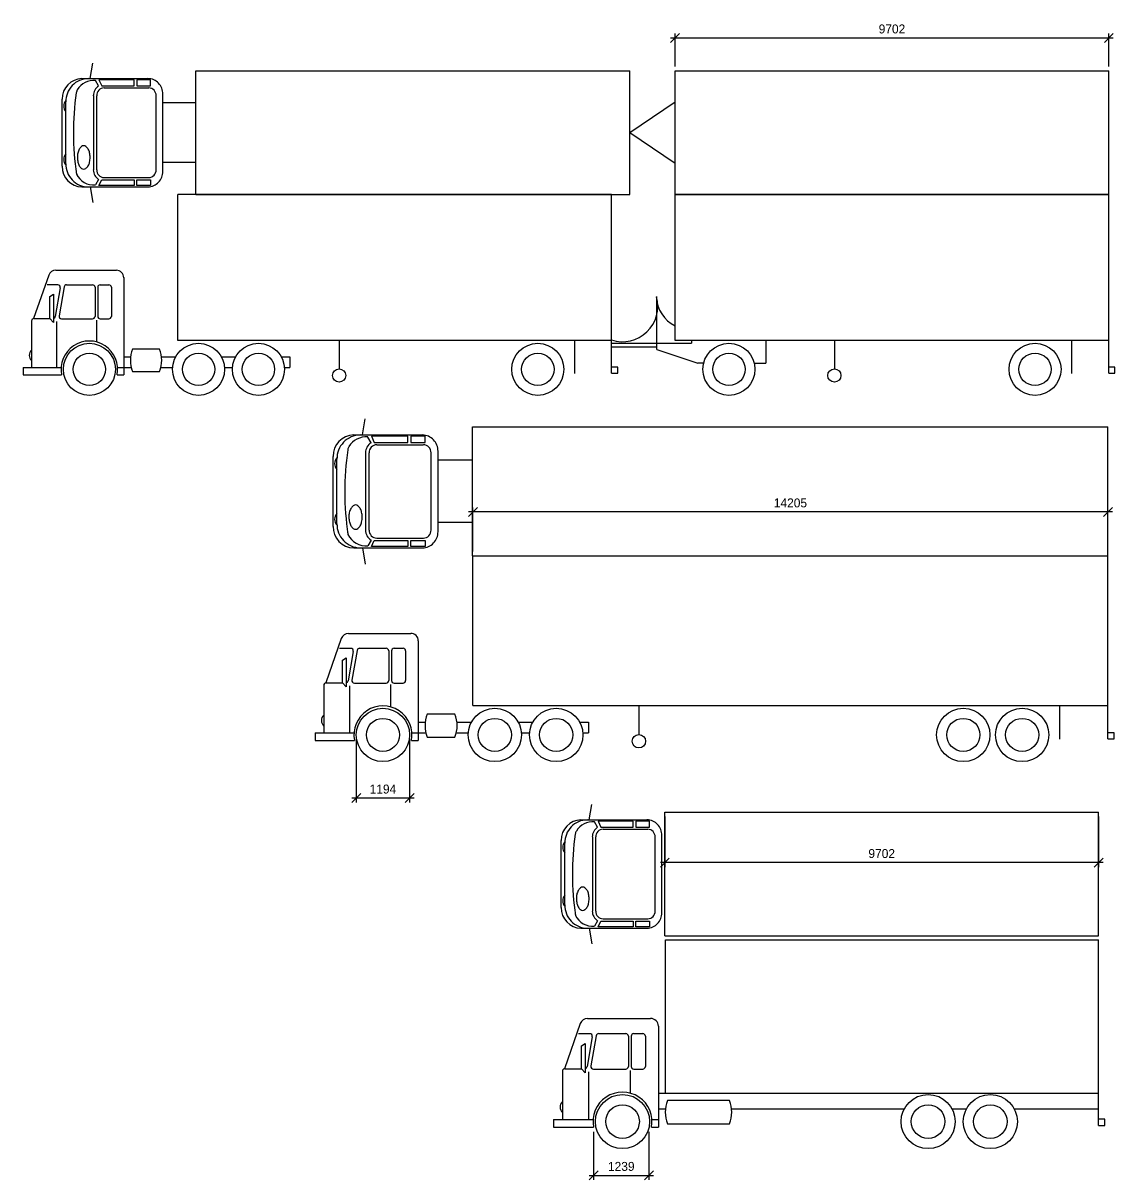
# Model space of a CAD drawing. Header units: millimetres. Extents: x 85290 to 188623, y -54691 to 10726.
# Drawn here: x 139658 to 164079, y -24086 to 1798 of the extents above; entities that cross this region are included whole.
import ezdxf

# ---------------------------------------------------------------- set-up
doc = ezdxf.new("R2010")
doc.units = ezdxf.units.MM
doc.layers.add('AUTO', color=150, linetype='Continuous')
doc.layers.add('RAZMER', color=5, linetype='Continuous')
doc.styles.add('WROMLATS', font='wromlats.shx', dxfattribs={"bigfont": 'bigfont.shx'})
doc.dimstyles.new('juka', dxfattribs={"dimscale": 100, "dimtxt": 2, "dimasz": 2, "dimexe": 1, "dimexo": 1, "dimgap": 1, "dimtad": 1, "dimtoh": 1, "dimdec": 0, "dimzin": 0, "dimdsep": 46, "dimtxsty": 'WROMLATS', "dimblk": 'OBLIQUE', "dimcen": -3, "dimdle": 1, "dimclrd": 256, "dimclre": 256, "dimclrt": 256, "dimadec": 0, "dimazin": 0, "dimtfac": 1, "dimtdec": 0, "dimtix": 1, "dimtmove": 2, "dimatfit": 3, "dimldrblk": 'ORIGIN2', "dimfxl": 1, "dimtvp": 2.5, "dimtolj": 1, "dimtzin": 0, "dimarcsym": 0})

# ---------------------------------------------------------------- blocks, each defined once
blk = doc.blocks.new('a_18')
at = {"linetype": 'Continuous'}
for p, q in [((-1976.3, 126.3), (-1976.3, 462.9)), ((-976.3, 462.9), (-1976.3, 462.9)), ((-976.3, 51), (-976.3, 462.9)), ((170.1, 462.9), (-829.9, 462.9)), ((-829.9, 126.3), (-829.9, 462.9)), ((170.1, 51), (170.1, 462.9)), ((-2274.1, 277.1), (-2309.3, 177.2)), ((-2258, 288.6), (-2118.1, 288.6)), ((-2100.9, 271.4), (-2100.9, 47.3)), ((-2253, 254.7), (-2277.9, 254.7)), ((-2247.4, 248), (-2258.9, 182)), ((-2238.7, 250.2), (-2250.4, 183.2)), ((-2233, 254.9), (-2173.1, 254.9)), ((-2167.4, 249.2), (-2167.4, 182.2)), ((-2161.1, 249.2), (-2161.1, 182.2)), ((-2155.4, 254.9), (-2135.4, 254.9)), ((-2129.7, 249.2), (-2129.7, 182.2)), ((-2271.2, 228), (-2263.2, 233.3)), ((-2271.2, 177.2), (-2271.2, 228)), ((-2263.2, 233.3), (-2263.2, 167.9)), ((-871.8, 130), (-871.8, 228)), ((-2313.7, 171.5), (-2313.7, 64.4)), ((-2308, 177.2), (-2271.2, 177.2)), ((-2263.2, 167.9), (-2271.2, 177.2)), ((-2255.2, 64.4), (-2255.2, 170.5)), ((-2244.8, 176.5), (-2173.1, 176.5)), ((-2162.9, 122.9), (-2162.9, 173.2)), ((-2155.4, 176.5), (-2135.4, 176.5)), ((-976.3, 126.3), (-1976.3, 126.3)), ((-1604.6, 126.3), (-1604.6, 60.9)), ((-1062.2, 126.3), (-1062.2, 50.6)), ((-976.3, 120.3), (-792.1, 120.3)), ((-871.8, 110.8), (-976.3, 110.8)), ((-871.8, 105.7), (-871.8, 130)), ((170.1, 126.3), (-829.9, 126.3)), ((-792.1, 126.3), (-792.1, 120.3)), ((-620.6, 126.3), (-620.6, 74.1)), ((-462.7, 126.3), (-462.7, 60.9)), ((84.1, 126.3), (84.1, 50.6)), ((-2100.9, 88.6), (-2085.3, 88.6)), ((-2018.5, 106.7), (-2080.7, 106.7)), ((-2013.9, 88.6), (-1981.5, 88.6)), ((-1875.9, 88.6), (-1843.4, 88.6)), ((-1737.8, 88.6), (-1718.1, 88.6)), ((-1718.1, 88.6), (-1718.1, 64.4)), ((-871.8, 105.7), (-777.3, 74.1)), ((-2333.1, 64.4), (-2333.1, 47.3)), ((-2333.1, 64.4), (-2245.6, 64.4)), ((-2115.3, 64.4), (-2083.8, 64.4)), ((-2080.7, 55.1), (-2018.5, 55.1)), ((-2015.5, 64.4), (-1988.6, 64.4)), ((-1868.9, 64.4), (-1850.4, 64.4)), ((-1730.7, 64.4), (-1718.1, 64.4)), ((-962.3, 65), (-976.3, 65)), ((-962.3, 51), (-962.3, 65)), ((-764, 74.1), (-777.3, 74.1)), ((-647.4, 74.1), (-620.6, 74.1)), ((184.1, 65), (170.1, 65)), ((184.1, 51), (184.1, 65)), ((-2333.1, 47.3), (-2244.6, 47.3)), ((-2116.4, 47.3), (-2100.9, 47.3)), ((-976.3, 51), (-962.3, 51)), ((170.1, 51), (184.1, 51))]:
    blk.add_line(p, q, dxfattribs=at)
for centre, radius in [((-2180.4, 60), 60), ((-1928.7, 60), 60), ((-1790.6, 60), 60), ((-1146.4, 60), 60), ((-705.7, 60), 60), ((0, 60), 60), ((-2180.4, 60), 37.3), ((-1928.7, 60), 37.2), ((-1790.6, 60), 37.3), ((-1146.4, 60), 37.3), ((-705.7, 60), 37.2), ((0, 60), 37.3), ((-1604.6, 45.7), 15.2), ((-462.7, 45.7), 15.2)]:
    blk.add_circle(centre, radius, dxfattribs=at)
for centre, radius, start, end in [((-2258, 271.5), 17.1, 89.845, 160.7843), ((-2118.1, 271.4), 17.1, 359.9589, 90.0411), ((-2253, 249), 5.7, 349.9105, 90.0521), ((-2233.1, 249.2), 5.69, 89.5264, 170.0846), ((-2173.1, 249.2), 5.72, 0.3098, 90.0405), ((-2155.4, 249.2), 5.72, 89.9595, 179.6902), ((-2135.4, 249.2), 5.72, 0.3098, 90.0405), ((-951, 204.8), 81.1, 251.8439, 15.9463), ((-797, 229.1), 75.9, 181.5607, 244.6825), ((-2308, 171.5), 5.72, 90.3099, 180.0405), ((-2264.5, 182.9), 5.66, 282.9048, 350.6749), ((-2244.8, 182.2), 5.7, 169.9102, 270.0522), ((-2173.1, 182.2), 5.72, 269.9588, 0.0411), ((-2155.4, 182.2), 5.72, 179.9589, 270.0411), ((-2135.4, 182.2), 5.72, 269.9588, 0.0411), ((-2180.5, 60), 65.3, 348.7751, 191.2249), ((-2301.7, 92.3), 17.2, 134.9362, 225.5535), ((-2017.9, 80.9), 67.9, 157.6634, 202.3366), ((-2081.8, 80.9), 68.3, 337.8125, 22.1875)]:
    blk.add_arc(centre, radius, start, end, dxfattribs=at)
blk = doc.blocks.new('a_19')
at = {"linetype": 'Continuous'}
for p, q in [((-2348.3, 267.7), (-2342.3, 303.5)), ((-2367.5, 267.7), (-2215.4, 267.7)), ((-2104.7, 0), (-2104.7, 285.5)), ((-2104.7, 285.5), (-1104.7, 285.5)), ((-1104.7, 0), (-1104.7, 285.5)), ((-1000, 0), (-1000, 285.5)), ((-1000, 285.5), (0, 285.5)), ((0, 0), (0, 285.5)), ((-2329.2, 250.6), (-2336.4, 263.2)), ((-2328.3, 264.7), (-2322, 251.1)), ((-2247.5, 264.7), (-2328.3, 264.7)), ((-2322, 251.1), (-2247.5, 251.1)), ((-2316.4, 246.1), (-2213.5, 246.1)), ((-2247.5, 251.1), (-2247.5, 264.7)), ((-2241, 264.7), (-2241, 251.1)), ((-2209.8, 264.7), (-2241, 264.7)), ((-2241, 251.1), (-2209.8, 251.1)), ((-2209.8, 251.1), (-2209.8, 264.7)), ((-2413.3, 65.4), (-2413.3, 220.1)), ((-2404.7, 71.4), (-2404.7, 214.1)), ((-2341.2, 228.7), (-2341.2, 56.9)), ((-2333.5, 57.3), (-2333.5, 228.2)), ((-2196.4, 57.3), (-2196.4, 228.2)), ((-2181.1, 53.5), (-2181.1, 232)), ((-1000, 213.5), (-1104.7, 142.8)), ((-2104.7, 211.7), (-2181.1, 211.7)), ((-1000, 72), (-1104.7, 142.8)), ((-2104.7, 73.9), (-2181.1, 73.9)), ((-2329.2, 34.9), (-2336.4, 22.3)), ((-2328.3, 20.8), (-2322, 34.4)), ((-2322, 34.4), (-2247.5, 34.4)), ((-2316.4, 39.4), (-2213.5, 39.4)), ((-2247.5, 34.4), (-2247.5, 20.8)), ((-2241, 34.4), (-2209.8, 34.4)), ((-2241, 20.8), (-2241, 34.4)), ((-2209.8, 34.4), (-2209.8, 20.8)), ((-2367.5, 17.8), (-2215.4, 17.8)), ((-2348.3, 17.8), (-2342.3, -18)), ((-2247.5, 20.8), (-2328.3, 20.8)), ((-2209.8, 20.8), (-2241, 20.8)), ((-2104.7, 0), (-1104.7, 0)), ((-1000, 0), (0, 0))]:
    blk.add_line(p, q, dxfattribs=at)
for centre, radius, start, end in [((-2366.6, 221), 46.7, 91.1988, 181.1028), ((-2352.2, 215.2), 52.5, 91.1245, 181.1773), ((-2216.1, 232.7), 35, 358.8401, 88.8577), ((-2362.3, 232), 18.6, 148.4692, 171.5951), ((-2340, 218.7), 44.7, 85.4302, 148.8562), ((-2315, 228.3), 26.4, 122.4314, 180.2276), ((-2316, 228.6), 17.5, 91.1895, 181.1115), ((-2213.9, 228.6), 17.5, 358.8885, 88.8106), ((-2391.3, 204.3), 18.4, 136.0415, 223.6451), ((-1744.7, 142.8), 642.7, 171.7743, 188.535), ((-2356.6, 95.3), 19.7, 127.4047, 151.1318), ((-2363.5, 104.3), 8.37, 89.8726, 127.4368), ((-2363.5, 104.2), 8.47, 52.7922, 90.0166), ((-2370.1, 95.6), 19.3, 28.5736, 52.7027), ((-2391.3, 81.2), 18.4, 136.3549, 223.9585), ((-2343.3, 87.8), 34.9, 167.0087, 183.2487), ((-2330.1, 85.7), 48, 179.8616, 192.8518), ((-2342.3, 87.7), 35.9, 151.5292, 167.1916), ((-2380.6, 89.8), 31.4, 12.5851, 28.647), ((-2396.9, 85.9), 48, 359.8835, 12.8503), ((-2396.9, 85.7), 48, 347.1482, 0.1384), ((-2366.6, 64.5), 46.7, 178.8972, 268.8012), ((-2352.2, 70.3), 52.5, 178.8227, 268.8755), ((-2346.4, 81.9), 31.4, 192.5807, 208.6481), ((-2356.6, 76.3), 19.7, 208.8682, 232.5954), ((-2363.5, 67.3), 8.37, 232.5555, 270.1499), ((-2363.5, 67.4), 8.47, 269.961, 307.2155), ((-2370.1, 76.1), 19.3, 307.2973, 331.4264), ((-2380.6, 81.9), 31.4, 331.352, 347.4192), ((-2315, 57.2), 26.4, 179.7724, 237.5686), ((-2316, 57), 17.5, 178.8885, 268.8105), ((-2216.1, 52.8), 35, 271.1423, 1.1598), ((-2213.9, 57), 17.5, 271.1894, 1.1115), ((-2362.3, 53.5), 18.6, 188.4049, 211.5308), ((-2339.9, 67.1), 44.9, 206.0089, 274.4454)]:
    blk.add_arc(centre, radius, start, end, dxfattribs=at)
blk = doc.blocks.new('a_20')
at = {"linetype": 'Continuous'}
for p, q in [((-864.9, 88.4), (-864.9, 324)), ((-864.9, 324), (135.1, 324)), ((135.1, 35.6), (135.1, 324)), ((-1060.9, 202), (-963, 202)), ((-1072.3, 194), (-1096.9, 124)), ((-951, 190), (-951, 33.1)), ((-1057.5, 178.3), (-1074.9, 178.3)), ((-1053.5, 173.6), (-1061.6, 127.3)), ((-1047.4, 175.1), (-1055.6, 128.2)), ((-1043.5, 178.4), (-1001.6, 178.4)), ((-997.6, 174.4), (-997.6, 127.5)), ((-993.1, 174.4), (-993.1, 127.5)), ((-989.2, 178.4), (-975.2, 178.4)), ((-971.1, 174.4), (-971.1, 127.5)), ((-1070.2, 159.6), (-1064.7, 163.3)), ((-1070.2, 124), (-1070.2, 159.6)), ((-1064.7, 163.3), (-1064.7, 117.5)), ((-1100, 120), (-1100, 45.1)), ((-1096, 124), (-1070.2, 124)), ((-1064.7, 117.5), (-1070.2, 124)), ((-1059, 45.1), (-1059, 119.3)), ((-1051.7, 123.5), (-1001.6, 123.5)), ((-994.4, 86), (-994.4, 121.2)), ((-989.2, 123.5), (-975.2, 123.5)), ((-893.4, 74.6), (-936.9, 74.6)), ((-864.9, 88.4), (135.1, 88.4)), ((-603.6, 88.4), (-603.6, 42.6)), ((58.9, 88.4), (58.9, 35.4)), ((-951, 62), (-940.1, 62)), ((-890.1, 62), (-867.4, 62)), ((-793.5, 62), (-770.7, 62)), ((-696.8, 62), (-683, 62)), ((-683, 62), (-683, 45.1)), ((-1113.6, 45.1), (-1113.6, 33.1)), ((-1113.6, 45.1), (-1052.3, 45.1)), ((-961.1, 45.1), (-939, 45.1)), ((-936.9, 38.5), (-893.4, 38.5)), ((-891.2, 45.1), (-872.4, 45.1)), ((-788.6, 45.1), (-775.7, 45.1)), ((-691.9, 45.1), (-683, 45.1)), ((144.9, 45.5), (135.1, 45.5)), ((144.9, 35.6), (144.9, 45.5)), ((-1113.6, 33.1), (-1051.5, 33.1)), ((-961.8, 33.1), (-951, 33.1)), ((135.1, 35.6), (144.9, 35.6))]:
    blk.add_line(p, q, dxfattribs=at)
for centre, radius in [((-1006.7, 42), 42), ((-830.5, 42), 42), ((-733.8, 42), 42), ((-92.7, 42), 42), ((0, 42), 42), ((-1006.7, 42), 26.1), ((-830.5, 42), 26.1), ((-733.8, 42), 26.1), ((-92.7, 42), 26.1), ((0, 42), 26.1), ((-603.6, 32), 10.6)]:
    blk.add_circle(centre, radius, dxfattribs=at)
for centre, radius, start, end in [((-1061, 190), 12, 89.9401, 160.5726), ((-963, 190), 12, 0.0755, 89.9244), ((-1057.4, 174.3), 3.99, 349.9113, 90.4007), ((-1043.5, 174.4), 4.03, 90.5637, 169.8131), ((-1001.6, 174.4), 4, 359.9588, 90.0412), ((-989.1, 174.4), 4, 90.3098, 180.0405), ((-975.1, 174.4), 4, 359.9588, 90.0412), ((-1051.7, 127.6), 4.02, 170.3932, 269.9187), ((-1096, 120), 4, 89.9588, 180.0412), ((-1065.6, 128.1), 4.04, 283.2144, 349.9059), ((-1001.6, 127.5), 4, 269.9589, 0.0411), ((-989.1, 127.5), 4, 179.9595, 269.6902), ((-975.1, 127.5), 4, 269.9588, 0.0411), ((-1091.6, 64.6), 12, 134.7153, 225.6112), ((-1006.7, 42), 45.7, 348.7751, 191.2249), ((-892.6, 56.6), 47.8, 157.8125, 202.1875), ((-937.3, 56.6), 47.5, 337.6634, 22.3366)]:
    blk.add_arc(centre, radius, start, end, dxfattribs=at)
blk = doc.blocks.new('a_21')
at = {"linetype": 'Continuous'}
for p, q in [((-1174.1, 190.5), (-1169.9, 216)), ((-1000.7, 203.3), (0, 203.3)), ((-1000.7, 0), (-1000.7, 203.3)), ((0, 0), (0, 203.3)), ((0, 0), (0, 203.3)), ((-1187.8, 190.5), (-1079.5, 190.5)), ((-1160.5, 178.4), (-1165.6, 187.3)), ((-1159.8, 188.5), (-1155.4, 178.8)), ((-1102.4, 188.5), (-1159.8, 188.5)), ((-1102.4, 178.8), (-1102.4, 188.5)), ((-1097.7, 188.5), (-1097.7, 178.8)), ((-1075.5, 188.5), (-1097.7, 188.5)), ((-1075.5, 178.8), (-1075.5, 188.5)), ((-1155.4, 178.8), (-1102.4, 178.8)), ((-1151.4, 175.2), (-1078.2, 175.2)), ((-1097.7, 178.8), (-1075.5, 178.8)), ((-1055, 38.1), (-1055, 165.1)), ((-1220.3, 46.6), (-1220.3, 156.7)), ((-1214.2, 50.8), (-1214.2, 152.4)), ((-1169, 162.8), (-1169, 40.5)), ((-1163.6, 40.8), (-1163.6, 162.5)), ((-1066, 40.8), (-1066, 162.5)), ((-1000.7, 150.7), (-1055, 150.7)), ((-1000.7, 52.6), (-1055, 52.6)), ((-1160.5, 24.8), (-1165.6, 15.9)), ((-1159.8, 14.8), (-1155.4, 24.5)), ((-1155.4, 24.5), (-1102.4, 24.5)), ((-1151.4, 28.1), (-1078.2, 28.1)), ((-1102.4, 24.5), (-1102.4, 14.8)), ((-1097.7, 24.5), (-1075.5, 24.5)), ((-1097.7, 14.8), (-1097.7, 24.5)), ((-1075.5, 24.5), (-1075.5, 14.8)), ((-1187.8, 12.7), (-1079.5, 12.7)), ((-1174.1, 12.7), (-1169.9, -12.8)), ((-1102.4, 14.8), (-1159.8, 14.8)), ((-1075.5, 14.8), (-1097.7, 14.8)), ((-1000.7, 0), (0, 0))]:
    blk.add_line(p, q, dxfattribs=at)
for centre, radius, start, end in [((-1187.1, 157.3), 33.2, 91.1988, 181.1028), ((-1176.9, 153.2), 37.3, 91.1245, 181.1773), ((-1168.2, 155.7), 31.8, 85.4302, 148.8562), ((-1079.9, 165.6), 24.9, 358.8401, 88.8577), ((-744.4, 101.7), 457.5, 171.7743, 188.535), ((-1184.1, 165.2), 13.2, 148.4692, 171.5951), ((-1150.4, 162.5), 18.8, 122.4314, 180.2276), ((-1151.1, 162.7), 12.5, 91.1895, 181.1115), ((-1078.4, 162.7), 12.5, 358.8885, 88.8106), ((-1204.7, 145.4), 13.1, 136.0415, 223.6451), ((-1169.8, 62.4), 25.6, 151.5292, 167.1916), ((-1180, 67.8), 14, 127.4047, 151.1318), ((-1184.9, 74.3), 5.96, 89.8726, 127.4368), ((-1184.9, 74.2), 6.03, 52.7922, 90.0166), ((-1189.6, 68), 13.8, 28.5736, 52.7027), ((-1197.1, 63.9), 22.3, 12.5851, 28.647), ((-1204.7, 57.8), 13.1, 136.3549, 223.9585), ((-1170.6, 62.5), 24.8, 167.0087, 183.2487), ((-1161.2, 61), 34.2, 179.8616, 192.8518), ((-1208.7, 61.2), 34.2, 359.8835, 12.8503), ((-1208.7, 61), 34.2, 347.1482, 0.1384), ((-1187.1, 45.9), 33.2, 178.8972, 268.8012), ((-1176.9, 50), 37.3, 178.8227, 268.8755), ((-1172.7, 58.3), 22.3, 192.5807, 208.6481), ((-1180, 54.3), 14, 208.8682, 232.5954), ((-1184.9, 47.9), 5.96, 232.5555, 270.1499), ((-1184.9, 48), 6.03, 269.961, 307.2155), ((-1189.6, 54.2), 13.8, 307.2973, 331.4264), ((-1197.1, 58.3), 22.3, 331.352, 347.4192), ((-1150.4, 40.7), 18.8, 179.7724, 237.5686), ((-1151.1, 40.5), 12.5, 178.8885, 268.8105), ((-1079.9, 37.6), 24.9, 271.1423, 1.1598), ((-1078.4, 40.5), 12.5, 271.1894, 1.1115), ((-1184.1, 38.1), 13.2, 188.4049, 211.5308), ((-1168.1, 47.8), 32, 206.0089, 274.4454)]:
    blk.add_arc(centre, radius, start, end, dxfattribs=at)
blk = doc.blocks.new('a_23')
at = {"linetype": 'Continuous'}
for p, q in [((-749.3, 127.8), (-749.3, 481.5)), ((-749.3, 481.5), (249.5, 481.5)), ((249.5, 53), (249.5, 481.5)), ((-928.8, 300.2), (-783.2, 300.2)), ((-945.6, 288.3), (-982.1, 184.3)), ((-765.4, 282.4), (-765.4, 49.2)), ((-923.6, 265), (-949.5, 265)), ((-942.5, 237.2), (-934.2, 242.8)), ((-934.2, 242.8), (-934.2, 174.6)), ((-917.7, 258.1), (-929.7, 189.3)), ((-908.7, 260.3), (-920.8, 190.6)), ((-902.8, 265.2), (-840.5, 265.2)), ((-834.5, 259.3), (-834.5, 189.6)), ((-828, 259.3), (-828, 189.6)), ((-822.1, 265.2), (-801.3, 265.2)), ((-795.3, 259.3), (-795.3, 189.6)), ((-942.5, 184.3), (-942.5, 237.2)), ((-986.7, 178.4), (-986.7, 67)), ((-980.8, 184.3), (-942.5, 184.3)), ((-934.2, 174.6), (-942.5, 184.3)), ((-925.9, 67), (-925.9, 177.3)), ((-915, 183.6), (-840.5, 183.6)), ((-829.9, 127.9), (-829.9, 180.2)), ((-822.1, 183.6), (-801.3, 183.6)), ((-765.4, 127.8), (249.5, 127.8)), ((-601.6, 110.9), (-744.3, 110.9)), ((-765.4, 92.1), (-749.2, 92.1)), ((-596.7, 92.1), (-198.3, 92.1)), ((-88.5, 92.1), (-54.9, 92.1)), ((54.9, 92.1), (249.5, 92.1)), ((-1006.9, 67), (-915.9, 67)), ((-1006.9, 67), (-1006.9, 49.2)), ((-780.3, 67), (-765.4, 67)), ((-744.3, 57.3), (-601.6, 57.3)), ((264.1, 67.7), (249.5, 67.7)), ((264.1, 53), (264.1, 67.7)), ((-1006.9, 49.2), (-914.8, 49.2)), ((-781.5, 49.2), (-765.4, 49.2)), ((249.5, 53), (264.1, 53))]:
    blk.add_line(p, q, dxfattribs=at)
for centre, radius in [((-848.1, 62.4), 62.4), ((-143.4, 62.4), 62.4), ((0, 62.4), 62.4), ((-848.1, 62.4), 38.8), ((-143.4, 62.4), 38.8), ((0, 62.4), 38.8)]:
    blk.add_circle(centre, radius, dxfattribs=at)
for centre, radius, start, end in [((-928.8, 282.5), 17.7, 89.845, 160.7843), ((-783.2, 282.4), 17.8, 0.0755, 90.0411), ((-923.6, 259.1), 5.97, 350.3942, 89.5682), ((-902.8, 259.2), 5.99, 90.2121, 169.8151), ((-840.5, 259.3), 5.95, 359.959, 90.0411), ((-822.1, 259.3), 5.95, 89.9588, 180.041), ((-801.3, 259.3), 5.95, 359.959, 90.0412), ((-935.6, 190.2), 5.89, 282.9047, 350.675), ((-915, 189.6), 5.97, 170.3942, 269.5682), ((-840.5, 189.6), 5.95, 269.9589, 0.0411), ((-822.1, 189.6), 5.95, 179.9589, 270.0412), ((-801.3, 189.6), 5.95, 269.9588, 0.0411), ((-980.8, 178.4), 5.95, 90.3099, 180.0405), ((-974.1, 96), 18, 134.9933, 225.4957), ((-848.1, 62.4), 68, 348.7751, 191.2249), ((-679, 84.1), 70.6, 157.6634, 202.3366), ((-667.4, 84.1), 71, 337.8126, 22.1874)]:
    blk.add_arc(centre, radius, start, end, dxfattribs=at)
blk = doc.blocks.new('a_24')
at = {"linetype": 'Continuous'}
for p, q in [((-1174.2, 267.7), (-1168.2, 303.5)), ((-1193.4, 267.7), (-1041.2, 267.7)), ((-1000, 0), (-1000, 285.5)), ((-1000, 285.5), (0, 285.5)), ((0, 0), (0, 285.5)), ((-1155, 250.6), (-1162.3, 263.2)), ((-1154.1, 264.7), (-1147.9, 251.1)), ((-1073.4, 264.7), (-1154.1, 264.7)), ((-1147.9, 251.1), (-1073.4, 251.1)), ((-1142.2, 246.1), (-1039.4, 246.1)), ((-1073.4, 251.1), (-1073.4, 264.7)), ((-1066.9, 264.7), (-1066.9, 251.1)), ((-1035.7, 264.7), (-1066.9, 264.7)), ((-1066.9, 251.1), (-1035.7, 251.1)), ((-1035.7, 251.1), (-1035.7, 264.7)), ((-1239.1, 65.4), (-1239.1, 220.1)), ((-1230.5, 71.4), (-1230.5, 214.1)), ((-1167, 228.7), (-1167, 56.9)), ((-1159.4, 57.3), (-1159.4, 228.2)), ((-1022.3, 57.3), (-1022.3, 228.2)), ((-1006.9, 53.5), (-1006.9, 232)), ((-1155, 34.9), (-1162.3, 22.3)), ((-1154.1, 20.8), (-1147.9, 34.4)), ((-1147.9, 34.4), (-1073.4, 34.4)), ((-1142.2, 39.4), (-1039.4, 39.4)), ((-1073.4, 34.4), (-1073.4, 20.8)), ((-1066.9, 34.4), (-1035.7, 34.4)), ((-1066.9, 20.8), (-1066.9, 34.4)), ((-1035.7, 34.4), (-1035.7, 20.8)), ((-1193.4, 17.8), (-1041.2, 17.8)), ((-1174.2, 17.8), (-1168.2, -18)), ((-1073.4, 20.8), (-1154.1, 20.8)), ((-1035.7, 20.8), (-1066.9, 20.8)), ((-1000, 0), (0, 0))]:
    blk.add_line(p, q, dxfattribs=at)
for centre, radius, start, end in [((-1192.4, 221), 46.7, 91.1988, 181.1028), ((-1178.1, 215.2), 52.5, 91.1245, 181.1773), ((-1041.9, 232.7), 35, 358.8401, 88.8577), ((-1188.2, 232), 18.6, 148.4692, 171.5951), ((-1165.8, 218.7), 44.7, 85.4302, 148.8562), ((-1140.9, 228.3), 26.4, 122.4314, 180.2276), ((-1141.9, 228.6), 17.5, 91.1935, 181.1075), ((-1039.8, 228.6), 17.5, 358.8925, 88.8064), ((-1217.2, 204.3), 18.4, 136.0403, 223.6463), ((-570.5, 142.8), 642.7, 171.7743, 188.535), ((-1182.5, 95.3), 19.7, 127.4047, 151.1318), ((-1189.4, 104.3), 8.37, 89.8501, 127.4445), ((-1189.3, 104.2), 8.47, 52.7844, 90.039), ((-1195.9, 95.6), 19.3, 28.5736, 52.7027), ((-1217.2, 81.2), 18.4, 136.3549, 223.9585), ((-1169.2, 87.8), 34.9, 167.007, 183.2496), ((-1156, 85.7), 48, 179.8616, 192.8518), ((-1168.2, 87.7), 35.9, 151.5282, 167.1955), ((-1206.5, 89.8), 31.4, 12.5851, 28.647), ((-1222.7, 85.9), 48, 359.8835, 12.8503), ((-1222.7, 85.7), 48, 347.1482, 0.1384), ((-1192.4, 64.5), 46.7, 178.8972, 268.8012), ((-1178.1, 70.3), 52.5, 178.8227, 268.8755), ((-1172.2, 81.9), 31.4, 192.5807, 208.6481), ((-1182.5, 76.3), 19.7, 208.8682, 232.5954), ((-1189.4, 67.3), 8.37, 232.5555, 270.1499), ((-1189.3, 67.4), 8.47, 269.961, 307.2155), ((-1195.9, 76.1), 19.3, 307.2973, 331.4264), ((-1206.5, 81.9), 31.4, 331.352, 347.4192), ((-1140.9, 57.2), 26.4, 179.7724, 237.5686), ((-1141.9, 57), 17.5, 178.8885, 268.8105), ((-1041.9, 52.8), 35, 271.1423, 1.1598), ((-1039.8, 57), 17.5, 271.1894, 1.1115), ((-1188.2, 53.5), 18.6, 188.4049, 211.5308), ((-1165.7, 67.1), 44.9, 206.0089, 274.4454)]:
    blk.add_arc(centre, radius, start, end, dxfattribs=at)
blk = doc.blocks.new('_Oblique')
at = {"color": 0, "linetype": 'ByBlock', "lineweight": -2}
blk.add_line((-0.5, -0.5), (0.5, 0.5), dxfattribs=at)
blk = doc.blocks.new('*D113')
at = {"layer": 'Defpoints', "color": 0, "transparency": 16777216}
for p in [(163944, 1467), (154242, 730), (163944, 730)]:
    blk.add_point(p, dxfattribs=at)
at = {"layer": 'RAZMER', "lineweight": -2, "transparency": 16777216}
for p, q in [((154242, 830), (154242, 1567)), ((163944, 830), (163944, 1567)), ((154142, 1467), (164044, 1467))]:
    blk.add_line(p, q, dxfattribs=at)
at = {"layer": 'RAZMER', "lineweight": -2, "transparency": 16777216, "xscale": 200, "yscale": 200, "zscale": 200, "rotation": 180}
blk.add_blockref('_Oblique', (154242, 1467), dxfattribs=at)
at = {"layer": 'RAZMER', "lineweight": -2, "transparency": 16777216, "xscale": 200, "yscale": 200, "zscale": 200}
blk.add_blockref('_Oblique', (163944, 1467), dxfattribs=at)
at = {"layer": 'RAZMER', "transparency": 16777216, "insert": (159093, 1667), "char_height": 200, "attachment_point": 5, "style": 'WROMLATS'}
blk.add_mtext('\\A1;9702', dxfattribs=at)
blk = doc.blocks.new('_Origin2')
at = {"color": 0, "linetype": 'ByBlock', "lineweight": -2}
blk.add_line((-0.5, 0), (-1, 0), dxfattribs=at)
for radius in [0.5, 0.25]:
    blk.add_circle((0, 0), radius, dxfattribs=at)
blk = doc.blocks.new('*D115')
at = {"layer": 'Defpoints', "color": 0, "transparency": 16777216}
for p in [(154013, -15857), (163715, -15857), (154013, -16985)]:
    blk.add_point(p, dxfattribs=at)
at = {"layer": 'RAZMER', "lineweight": -2, "transparency": 16777216}
for p, q in [((154013, -15957), (154013, -17085)), ((163715, -15957), (163715, -17085)), ((163815, -16985), (153913, -16985))]:
    blk.add_line(p, q, dxfattribs=at)
at = {"layer": 'RAZMER', "lineweight": -2, "transparency": 16777216, "xscale": 200, "yscale": 200, "zscale": 200, "rotation": 180}
blk.add_blockref('_Oblique', (154013, -16985), dxfattribs=at)
at = {"layer": 'RAZMER', "lineweight": -2, "transparency": 16777216, "xscale": 200, "yscale": 200, "zscale": 200}
blk.add_blockref('_Oblique', (163715, -16985), dxfattribs=at)
at = {"layer": 'RAZMER', "transparency": 16777216, "insert": (158864, -16785), "char_height": 200, "attachment_point": 5, "style": 'WROMLATS'}
blk.add_mtext('\\A1;9702', dxfattribs=at)
blk = doc.blocks.new('*D117')
at = {"layer": 'Defpoints', "color": 0, "transparency": 16777216}
for p in [(149720, -9139), (149720, -10124), (163925, -10124)]:
    blk.add_point(p, dxfattribs=at)
at = {"layer": 'RAZMER', "lineweight": -2, "transparency": 16777216}
for p, q in [((149720, -10024), (149720, -9039)), ((163925, -10024), (163925, -9039)), ((164025, -9139), (149620, -9139))]:
    blk.add_line(p, q, dxfattribs=at)
at = {"layer": 'RAZMER', "lineweight": -2, "transparency": 16777216, "xscale": 200, "yscale": 200, "zscale": 200, "rotation": 180}
blk.add_blockref('_Oblique', (149720, -9139), dxfattribs=at)
at = {"layer": 'RAZMER', "lineweight": -2, "transparency": 16777216, "xscale": 200, "yscale": 200, "zscale": 200}
blk.add_blockref('_Oblique', (163925, -9139), dxfattribs=at)
at = {"layer": 'RAZMER', "transparency": 16777216, "insert": (156822, -8939), "char_height": 200, "attachment_point": 5, "style": 'WROMLATS'}
blk.add_mtext('\\A1;14205', dxfattribs=at)
blk = doc.blocks.new('*D118')
at = {"layer": 'Defpoints', "color": 0, "transparency": 16777216}
for p in [(152419, -22910), (153657, -22910), (153657, -23986)]:
    blk.add_point(p, dxfattribs=at)
at = {"layer": 'RAZMER', "lineweight": -2, "transparency": 16777216}
for p, q in [((152419, -23010), (152419, -24086)), ((153657, -23010), (153657, -24086)), ((152319, -23986), (153757, -23986))]:
    blk.add_line(p, q, dxfattribs=at)
at = {"layer": 'RAZMER', "lineweight": -2, "transparency": 16777216, "xscale": 200, "yscale": 200, "zscale": 200, "rotation": 180}
blk.add_blockref('_Oblique', (152419, -23986), dxfattribs=at)
at = {"layer": 'RAZMER', "lineweight": -2, "transparency": 16777216, "xscale": 200, "yscale": 200, "zscale": 200}
blk.add_blockref('_Oblique', (153657, -23986), dxfattribs=at)
at = {"layer": 'RAZMER', "transparency": 16777216, "insert": (153038, -23786), "char_height": 200, "attachment_point": 5, "style": 'WROMLATS'}
blk.add_mtext('\\A1;1239', dxfattribs=at)
blk = doc.blocks.new('*D121')
at = {"layer": 'Defpoints', "color": 0, "transparency": 16777216}
for p in [(147110, -14129), (148303, -14129), (147110, -15542)]:
    blk.add_point(p, dxfattribs=at)
at = {"layer": 'RAZMER', "lineweight": -2, "transparency": 16777216}
for p, q in [((147110, -14229), (147110, -15642)), ((148303, -14229), (148303, -15642)), ((148403, -15542), (147010, -15542))]:
    blk.add_line(p, q, dxfattribs=at)
at = {"layer": 'RAZMER', "lineweight": -2, "transparency": 16777216, "xscale": 200, "yscale": 200, "zscale": 200, "rotation": 180}
blk.add_blockref('_Oblique', (147110, -15542), dxfattribs=at)
at = {"layer": 'RAZMER', "lineweight": -2, "transparency": 16777216, "xscale": 200, "yscale": 200, "zscale": 200}
blk.add_blockref('_Oblique', (148303, -15542), dxfattribs=at)
at = {"layer": 'RAZMER', "transparency": 16777216, "insert": (147706, -15342), "char_height": 200, "attachment_point": 5, "style": 'WROMLATS'}
blk.add_mtext('\\A1;1194', dxfattribs=at)

msp = doc.modelspace()

# ---------------------------------------------------------------- block references
at = {"layer": 'AUTO'}
for name, p, xscale, yscale, zscale in [('a_19', (163943.7, -2039.7), 9.70199999999977, 9.70199999999977, 9.70199999999977), ('a_18', (162293.5, -6530.4), 9.70199999999977, 9.70199999999977, 9.70199999999977), ('a_21', (163924.7, -10123.8), 14.20469820000017, 14.20469820000017, 14.20469820000017), ('a_20', (162006.3, -14725.7), 14.20469820000017, 14.20469820000017, 14.20469820000017), ('a_24', (163714.9, -18627.5), 9.70199999999977, 9.70199999999977, 9.70199999999977), ('a_23', (161293.9, -23387), 9.70199999999977, 9.70199999999977, 9.70199999999977)]:
    msp.add_blockref(name, p, dxfattribs=dict(at, xscale=xscale, yscale=yscale, zscale=zscale))

# ---------------------------------------------------------------- dimensions: what is measured, and where the dimension line sits
at = {"layer": 'RAZMER'}
for base, p1, p2, picture, middle in [((163943.7, 1467.1), (154241.7, 730.4), (163943.7, 730.4), '*D113', (159092.7, 1667.1)), ((149720, -9138.6), (163924.7, -10123.8), (149720, -10123.8), '*D117', (156822.4, -8938.6)), ((147109.6, -15542.3), (148303.3, -14129.3), (147109.6, -14129.3), '*D121', (147706.5, -15342.3)), ((154012.9, -16985), (163714.9, -15857.4), (154012.9, -15857.4), '*D115', (158863.9, -16785)), ((153657.2, -23985.9), (152418.6, -22909.7), (153657.2, -22909.7), '*D118', (153037.9, -23785.9))]:
    dim = msp.add_linear_dim(base=base, p1=p1, p2=p2, dimstyle='juka', dxfattribs=at)
    dim.commit()
    dim.dimension.update_dxf_attribs({"geometry": picture, "text_midpoint": middle})

doc.saveas('drawing.dxf')
